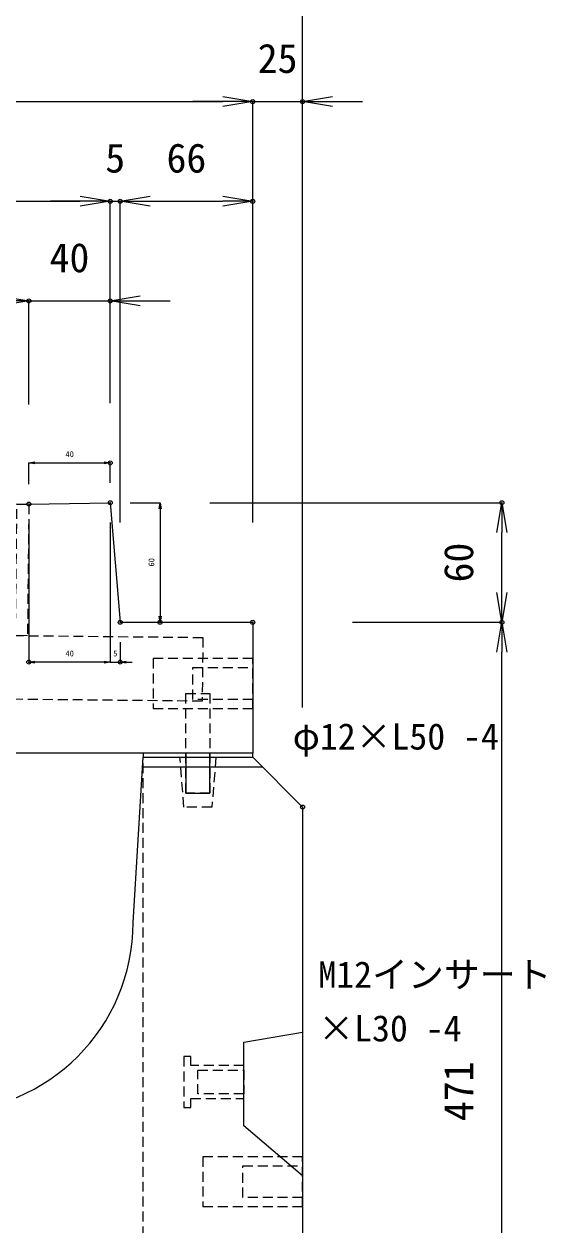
# Model space of a CAD drawing. Units: millimetres, scale not verified. Extents: x -1945 to 1945, y -1420 to 1420.
# Drawn here: x -1151 to -890, y -421 to 182 of the extents above; entities that cross this region are included whole.
import ezdxf
from ezdxf.enums import TextEntityAlignment as Align

# ---------------------------------------------------------------- set-up
doc = ezdxf.new("R2010")
doc.units = ezdxf.units.MM
doc.header["$LTSCALE"] = 10
doc.header["$PDMODE"] = 32
doc.header["$PDSIZE"] = 2
doc.linetypes.add('USER1', pattern=[0.75, 0.5, -0.25])
for name, color, linetype, lineweight in [('0-3_KIJUN', 7, 'USER1', 18), ('0-5_SUNPO_S10', 3, 'Continuous', 18), ('0-6_SUNPO_S2', 3, 'Continuous', 18), ('1-1__0-0_0', 7, 'Continuous', 18)]:
    doc.layers.add(name, color=color, linetype=linetype, lineweight=lineweight)
doc.layers.add('1-2__0-2_DEFPOINTS', color=7, linetype='Continuous')
doc.styles.add('ＭＳ ゴシック', font='')
doc.styles.get('ＭＳ ゴシック').set_extended_font_data('MS Gothic')

# ---------------------------------------------------------------- blocks, each defined once
blk = doc.blocks.new('M16_insert_dan')
at = {"layer": '0-3_KIJUN', "color": 3}
for points in [[(0, -12.5), (-50, -12.5), (-50, 12.5), (0, 12.5)], [(0, 8), (-30, 8), (-30, -8), (0, -8)]]:
    blk.add_lwpolyline(points, close=True, dxfattribs=at)
blk = doc.blocks.new('_OPEN')
at = {"layer": '1-1__0-0_0'}
blk.add_line((0, 0), (-1, 0), dxfattribs=at)
blk.add_lwpolyline([(-1, 0.1667), (0, 0), (-1, -0.1667)], dxfattribs=at)
blk = doc.blocks.new('_D3')
at = {"layer": '0-5_SUNPO_S10'}
for p, q in [((598.34, 1347.12), (598.34, 1463.11)), ((613.34, 1463.11), (781, 1463.11)), ((796, 1411.12), (796, 1463.11))]:
    blk.add_line(p, q, dxfattribs=at)
at = {"layer": '1-2__0-2_DEFPOINTS'}
for p in [(796, 1463.11), (796, 1361.12), (598.34, 1297.12)]:
    blk.add_point(p, dxfattribs=at)
at = {"layer": '0-5_SUNPO_S10', "xscale": 15, "yscale": 15, "rotation": 180}
blk.add_blockref('_OPEN', (598.34, 1463.11), dxfattribs=at)
at = {"layer": '0-5_SUNPO_S10', "xscale": 15, "yscale": 15}
blk.add_blockref('_OPEN', (796, 1463.11), dxfattribs=at)
at = {"layer": '0-5_SUNPO_S10', "color": 7, "style": 'ＭＳ ゴシック'}
blk.add_text('198', height=14.66, dxfattribs=at).set_placement((682.17, 1473.11), align=Align.BOTTOM_LEFT)
blk = doc.blocks.new('_D4')
at = {"layer": '0-5_SUNPO_S10'}
for p, q in [((781, 1463.11), (766, 1463.11)), ((796, 1411.12), (796, 1463.11)), ((796, 1463.11), (836.84, 1463.11)), ((836.84, 1411.85), (836.84, 1463.11)), ((851.84, 1463.11), (866.84, 1463.11))]:
    blk.add_line(p, q, dxfattribs=at)
at = {"layer": '1-2__0-2_DEFPOINTS'}
for p in [(836.84, 1463.11), (796, 1361.12), (836.84, 1361.85)]:
    blk.add_point(p, dxfattribs=at)
at = {"layer": '0-5_SUNPO_S10', "xscale": 15, "yscale": 15}
blk.add_blockref('_OPEN', (796, 1463.11), dxfattribs=at)
at = {"layer": '0-5_SUNPO_S10', "xscale": 15, "yscale": 15, "rotation": 180}
blk.add_blockref('_OPEN', (836.84, 1463.11), dxfattribs=at)
at = {"layer": '0-5_SUNPO_S10', "color": 7, "style": 'ＭＳ ゴシック'}
blk.add_text('40', height=14.66, dxfattribs=at).set_placement((806.42, 1473.11), align=Align.BOTTOM_LEFT)
blk = doc.blocks.new('_D5')
at = {"layer": '0-5_SUNPO_S10'}
for p, q in [((598.34, 1347.12), (598.34, 1513.11)), ((613.34, 1513.11), (821.84, 1513.11)), ((836.84, 1411.85), (836.84, 1513.11))]:
    blk.add_line(p, q, dxfattribs=at)
at = {"layer": '1-2__0-2_DEFPOINTS'}
for p in [(836.84, 1513.11), (836.84, 1361.85), (598.34, 1297.12)]:
    blk.add_point(p, dxfattribs=at)
at = {"layer": '0-5_SUNPO_S10', "xscale": 15, "yscale": 15, "rotation": 180}
blk.add_blockref('_OPEN', (598.34, 1513.11), dxfattribs=at)
at = {"layer": '0-5_SUNPO_S10', "xscale": 15, "yscale": 15}
blk.add_blockref('_OPEN', (836.84, 1513.11), dxfattribs=at)
at = {"layer": '0-5_SUNPO_S10', "color": 7, "style": 'ＭＳ ゴシック'}
blk.add_text('239', height=14.66, dxfattribs=at).set_placement((702.59, 1523.11), align=Align.BOTTOM_LEFT)
blk = doc.blocks.new('_D6')
at = {"layer": '0-5_SUNPO_S10'}
for p, q in [((821.84, 1513.11), (806.84, 1513.11)), ((836.84, 1411.85), (836.84, 1513.11)), ((836.84, 1513.11), (841.84, 1513.11)), ((841.84, 1351.85), (841.84, 1513.11)), ((856.84, 1513.11), (871.84, 1513.11))]:
    blk.add_line(p, q, dxfattribs=at)
at = {"layer": '1-2__0-2_DEFPOINTS'}
for p in [(841.84, 1513.11), (836.84, 1361.85), (841.84, 1301.85)]:
    blk.add_point(p, dxfattribs=at)
at = {"layer": '0-5_SUNPO_S10', "xscale": 15, "yscale": 15}
blk.add_blockref('_OPEN', (836.84, 1513.11), dxfattribs=at)
at = {"layer": '0-5_SUNPO_S10', "xscale": 15, "yscale": 15, "rotation": 180}
blk.add_blockref('_OPEN', (841.84, 1513.11), dxfattribs=at)
at = {"layer": '0-5_SUNPO_S10', "color": 7, "style": 'ＭＳ ゴシック'}
blk.add_text('5', height=14.66, dxfattribs=at).set_placement((834.34, 1523.11), align=Align.BOTTOM_LEFT)
blk = doc.blocks.new('_D7')
at = {"layer": '0-5_SUNPO_S10'}
for p, q in [((841.84, 1351.85), (841.84, 1513.11)), ((856.84, 1513.11), (893.34, 1513.11)), ((908.34, 1351.85), (908.34, 1513.11))]:
    blk.add_line(p, q, dxfattribs=at)
at = {"layer": '1-2__0-2_DEFPOINTS'}
for p in [(908.34, 1513.11), (841.84, 1301.85), (908.34, 1301.85)]:
    blk.add_point(p, dxfattribs=at)
at = {"layer": '0-5_SUNPO_S10', "xscale": 15, "yscale": 15, "rotation": 180}
blk.add_blockref('_OPEN', (841.84, 1513.11), dxfattribs=at)
at = {"layer": '0-5_SUNPO_S10', "xscale": 15, "yscale": 15}
blk.add_blockref('_OPEN', (908.34, 1513.11), dxfattribs=at)
at = {"layer": '0-5_SUNPO_S10', "color": 7, "style": 'ＭＳ ゴシック'}
blk.add_text('66', height=14.66, dxfattribs=at).set_placement((865.09, 1523.11), align=Align.BOTTOM_LEFT)
blk = doc.blocks.new('_D9')
at = {"layer": '0-5_SUNPO_S10'}
for p, q in [((598.34, 1347.12), (598.34, 1563.11)), ((613.34, 1563.11), (893.34, 1563.11)), ((908.34, 1351.85), (908.34, 1563.11))]:
    blk.add_line(p, q, dxfattribs=at)
at = {"layer": '1-2__0-2_DEFPOINTS'}
for p in [(908.34, 1563.11), (908.34, 1301.85), (598.34, 1297.12)]:
    blk.add_point(p, dxfattribs=at)
at = {"layer": '0-5_SUNPO_S10', "xscale": 15, "yscale": 15, "rotation": 180}
blk.add_blockref('_OPEN', (598.34, 1563.11), dxfattribs=at)
at = {"layer": '0-5_SUNPO_S10', "xscale": 15, "yscale": 15}
blk.add_blockref('_OPEN', (908.34, 1563.11), dxfattribs=at)
at = {"layer": '0-5_SUNPO_S10', "color": 7, "style": 'ＭＳ ゴシック'}
blk.add_text('310', height=14.66, dxfattribs=at).set_placement((738.34, 1573.11), align=Align.BOTTOM_LEFT)
blk = doc.blocks.new('_D10')
at = {"layer": '0-5_SUNPO_S10'}
for p, q in [((893.34, 1563.11), (878.34, 1563.11)), ((908.34, 1351.85), (908.34, 1563.11)), ((908.34, 1563.11), (933.34, 1563.11)), ((933.34, 1259.11), (933.34, 1563.11)), ((948.34, 1563.11), (963.34, 1563.11))]:
    blk.add_line(p, q, dxfattribs=at)
at = {"layer": '1-2__0-2_DEFPOINTS'}
for p in [(933.34, 1563.11), (908.34, 1301.85), (933.34, 1209.11)]:
    blk.add_point(p, dxfattribs=at)
at = {"layer": '0-5_SUNPO_S10', "xscale": 15, "yscale": 15}
blk.add_blockref('_OPEN', (908.34, 1563.11), dxfattribs=at)
at = {"layer": '0-5_SUNPO_S10', "xscale": 15, "yscale": 15, "rotation": 180}
blk.add_blockref('_OPEN', (933.34, 1563.11), dxfattribs=at)
at = {"layer": '0-5_SUNPO_S10', "color": 7, "style": 'ＭＳ ゴシック'}
blk.add_text('25', height=14.66, dxfattribs=at).set_placement((910.84, 1573.11), align=Align.BOTTOM_LEFT)
blk = doc.blocks.new('_D21')
at = {"layer": '0-5_SUNPO_S10'}
for p, q in [((958.34, 1301.85), (1033.34, 1301.85)), ((1033.34, 846.12), (1033.34, 1286.85)), ((963.34, 831.12), (1033.34, 831.12))]:
    blk.add_line(p, q, dxfattribs=at)
at = {"layer": '1-2__0-2_DEFPOINTS'}
for p in [(908.34, 1301.85), (1033.34, 1301.85), (913.34, 831.12)]:
    blk.add_point(p, dxfattribs=at)
at = {"layer": '0-5_SUNPO_S10', "xscale": 15, "yscale": 15}
for p, rotation in [((1033.34, 1301.85), 90), ((1033.34, 831.12), 270)]:
    blk.add_blockref('_OPEN', p, dxfattribs=dict(at, rotation=rotation))
at = {"layer": '0-5_SUNPO_S10', "color": 7, "style": 'ＭＳ ゴシック'}
blk.add_text('471', height=14.66, rotation=90, dxfattribs=at).set_placement((1023.34, 1051.48), align=Align.BOTTOM_LEFT)
blk = doc.blocks.new('_D22')
at = {"layer": '0-5_SUNPO_S10'}
for p, q in [((886.84, 1361.85), (1033.34, 1361.85)), ((1033.34, 1316.85), (1033.34, 1346.85)), ((958.34, 1301.85), (1033.34, 1301.85))]:
    blk.add_line(p, q, dxfattribs=at)
at = {"layer": '1-2__0-2_DEFPOINTS'}
for p in [(836.84, 1361.85), (1033.34, 1361.85), (908.34, 1301.85)]:
    blk.add_point(p, dxfattribs=at)
at = {"layer": '0-5_SUNPO_S10', "xscale": 15, "yscale": 15}
for p, rotation in [((1033.34, 1361.85), 90), ((1033.34, 1301.85), 270)]:
    blk.add_blockref('_OPEN', p, dxfattribs=dict(at, rotation=rotation))
at = {"layer": '0-5_SUNPO_S10', "color": 7, "style": 'ＭＳ ゴシック'}
blk.add_text('60', height=14.66, rotation=90, dxfattribs=at).set_placement((1023.34, 1321.85), align=Align.BOTTOM_LEFT)
blk = doc.blocks.new('_D38')
at = {"layer": '0-6_SUNPO_S2'}
for p, q in [((796, 1371.12), (796, 1381.85)), ((799, 1381.85), (833.84, 1381.85)), ((836.84, 1371.85), (836.84, 1381.85))]:
    blk.add_line(p, q, dxfattribs=at)
at = {"layer": '1-2__0-2_DEFPOINTS'}
for p in [(836.84, 1381.85), (796, 1361.12), (836.84, 1361.85)]:
    blk.add_point(p, dxfattribs=at)
at = {"layer": '0-6_SUNPO_S2', "xscale": 3, "yscale": 3, "rotation": 180}
blk.add_blockref('_OPEN', (796, 1381.85), dxfattribs=at)
at = {"layer": '0-6_SUNPO_S2', "xscale": 3, "yscale": 3}
blk.add_blockref('_OPEN', (836.84, 1381.85), dxfattribs=at)
at = {"layer": '0-6_SUNPO_S2', "color": 7, "style": 'ＭＳ ゴシック'}
blk.add_text('40', height=2.933, dxfattribs=at).set_placement((814.42, 1383.85), align=Align.BOTTOM_LEFT)
blk = doc.blocks.new('_D39')
at = {"layer": '0-6_SUNPO_S2'}
for p, q in [((846.84, 1361.85), (861.84, 1361.85)), ((861.84, 1358.85), (861.84, 1304.85)), ((851.84, 1301.85), (861.84, 1301.85))]:
    blk.add_line(p, q, dxfattribs=at)
at = {"layer": '1-2__0-2_DEFPOINTS'}
for p in [(836.84, 1361.85), (841.84, 1301.85), (861.84, 1301.85)]:
    blk.add_point(p, dxfattribs=at)
at = {"layer": '0-6_SUNPO_S2', "xscale": 3, "yscale": 3}
for p, rotation in [((861.84, 1361.85), 90), ((861.84, 1301.85), 270)]:
    blk.add_blockref('_OPEN', p, dxfattribs=dict(at, rotation=rotation))
at = {"layer": '0-6_SUNPO_S2', "color": 7, "style": 'ＭＳ ゴシック'}
blk.add_text('60', height=2.933, rotation=90, dxfattribs=at).set_placement((859.84, 1329.85), align=Align.BOTTOM_LEFT)
blk = doc.blocks.new('_D40')
at = {"layer": '0-6_SUNPO_S2'}
for p, q in [((836.84, 1351.85), (836.84, 1281.85)), ((841.84, 1291.85), (841.84, 1281.85)), ((833.84, 1281.85), (830.84, 1281.85)), ((836.84, 1281.85), (841.84, 1281.85)), ((844.84, 1281.85), (847.84, 1281.85))]:
    blk.add_line(p, q, dxfattribs=at)
at = {"layer": '1-2__0-2_DEFPOINTS'}
for p in [(836.84, 1361.85), (841.84, 1301.85), (841.84, 1281.85)]:
    blk.add_point(p, dxfattribs=at)
at = {"layer": '0-6_SUNPO_S2', "xscale": 3, "yscale": 3}
blk.add_blockref('_OPEN', (836.84, 1281.85), dxfattribs=at)
at = {"layer": '0-6_SUNPO_S2', "xscale": 3, "yscale": 3, "rotation": 180}
blk.add_blockref('_OPEN', (841.84, 1281.85), dxfattribs=at)
at = {"layer": '0-6_SUNPO_S2', "color": 7, "style": 'ＭＳ ゴシック'}
blk.add_text('5', height=2.93, dxfattribs=at).set_placement((838.34, 1283.85), align=Align.BOTTOM_LEFT)
blk = doc.blocks.new('_D41')
at = {"layer": '0-6_SUNPO_S2'}
for p, q in [((796, 1351.12), (796, 1281.85)), ((836.84, 1351.85), (836.84, 1281.85)), ((833.84, 1281.85), (799, 1281.85))]:
    blk.add_line(p, q, dxfattribs=at)
at = {"layer": '1-2__0-2_DEFPOINTS'}
for p in [(796, 1361.12), (836.84, 1361.85), (796, 1281.85)]:
    blk.add_point(p, dxfattribs=at)
at = {"layer": '0-6_SUNPO_S2', "xscale": 3, "yscale": 3, "rotation": 180}
blk.add_blockref('_OPEN', (796, 1281.85), dxfattribs=at)
at = {"layer": '0-6_SUNPO_S2', "xscale": 3, "yscale": 3}
blk.add_blockref('_OPEN', (836.84, 1281.85), dxfattribs=at)
at = {"layer": '0-6_SUNPO_S2', "color": 7, "style": 'ＭＳ ゴシック'}
blk.add_text('40', height=2.933, dxfattribs=at).set_placement((814.42, 1283.85), align=Align.BOTTOM_LEFT)
blk = doc.blocks.new('_D43')
at = {"layer": '0-5_SUNPO_S10'}
for p, q in [((573.34, 1259.11), (573.34, 1613.11)), ((588.34, 1613.11), (918.34, 1613.11)), ((933.34, 1259.11), (933.34, 1613.11))]:
    blk.add_line(p, q, dxfattribs=at)
at = {"layer": '1-2__0-2_DEFPOINTS'}
for p in [(933.34, 1613.11), (573.34, 1209.11), (933.34, 1209.11)]:
    blk.add_point(p, dxfattribs=at)
at = {"layer": '0-5_SUNPO_S10', "xscale": 15, "yscale": 15, "rotation": 180}
blk.add_blockref('_OPEN', (573.34, 1613.11), dxfattribs=at)
at = {"layer": '0-5_SUNPO_S10', "xscale": 15, "yscale": 15}
blk.add_blockref('_OPEN', (933.34, 1613.11), dxfattribs=at)
at = {"layer": '0-5_SUNPO_S10', "color": 7, "style": 'ＭＳ ゴシック'}
blk.add_text('360', height=14.66, dxfattribs=at).set_placement((738.34, 1623.11), align=Align.BOTTOM_LEFT)

msp = doc.modelspace()

# ---------------------------------------------------------------- linework, layer by layer
at = {"layer": '0-3_KIJUN', "linetype": 'Continuous'}
for p, q in [((-1096.66, -268.88), (-1091.66, -185.89)), ((-1031.66, -190.89), (-1091.96, -190.89))]:
    msp.add_line(p, q, dxfattribs=at)
at = {"layer": '0-3_KIJUN'}
for points in [[(-1155.61, -118.82), (-1155, -58.82), (-1149, -58.88), (-1149.67, -124.88), (-1346.66, -122.88), (-1345.99, -56.89), (-1339.99, -56.95), (-1340.6, -116.95)], [(-1321.66, -123.14), (-1061.67, -125.77), (-1062, -157.77), (-1321.99, -155.14)], [(-1070.16, -153.89), (-1058.16, -153.89), (-1058.16, -203.89), (-1070.16, -203.89)], [(-1073.16, -185.89), (-1055.16, -185.89), (-1057.16, -210.89), (-1071.16, -210.89)], [(-1041.16, -357.11), (-1041.16, -340.66), (-1067.66, -340.66), (-1067.66, -336.13), (-1071.16, -336.13), (-1071.16, -361.63), (-1067.66, -361.63), (-1067.66, -357.11)], [(-1041.16, -342.88), (-1041.16, -354.88), (-1064.16, -354.88), (-1064.16, -342.88)]]:
    msp.add_lwpolyline(points, close=True, dxfattribs=at)
at = {"layer": '0-3_KIJUN', "linetype": 'Continuous'}
for points in [[(-1346.66, -183.89), (-1346.66, -122.88), (-1345.99, -56.89), (-1149, -58.88), (-1108.16, -58.15), (-1103.16, -118.15), (-1036.66, -118.15), (-1036.66, -183.89)], [(-1091.66, -185.89), (-1036.66, -185.89), (-1036.66, -183.89), (-1091.66, -183.89)], [(-1058.16, -183.89), (-1070.16, -183.89), (-1070.16, -203.89), (-1058.16, -203.89)], [(-1041.16, -328.88), (-1011.66, -323.88), (-1011.66, -395.88), (-1041.16, -370.88)]]:
    msp.add_lwpolyline(points, close=True, dxfattribs=at)
msp.add_lwpolyline([(-1091.66, -185.89), (-1036.66, -185.89), (-1011.66, -210.89), (-1011.66, -568.88), (-1031.66, -588.88), (-1351.66, -588.88), (-1371.66, -568.88), (-1371.66, -210.89), (-1346.66, -185.89), (-1291.66, -185.89), (-1286.66, -268.88)], dxfattribs=at)
at = {"layer": '0-3_KIJUN'}
msp.add_lwpolyline([(-1291.66, -185.89), (-1291.66, -508.88), (-1091.66, -508.88), (-1091.66, -185.89)], dxfattribs=at)
at = {"layer": '0-3_KIJUN', "linetype": 'Continuous'}
msp.add_arc((-1191.66, -268.88), 95, 180, 360, dxfattribs=at)

# ---------------------------------------------------------------- block references
at = {"layer": '0-3_KIJUN', "xscale": -1, "rotation": 180}
for p in [(-1036.66, -148.89), (-1011.66, -398.88)]:
    msp.add_blockref('M16_insert_dan', p, dxfattribs=at)
at = {"layer": '0-5_SUNPO_S10'}
for name in ['_D43', '_D9', '_D10', '_D5', '_D6', '_D7', '_D3', '_D4', '_D22', '_D21']:
    msp.add_blockref(name, (-1945, -1420), dxfattribs=at)
at = {"layer": '0-6_SUNPO_S2'}
for name in ['_D38', '_D41', '_D40', '_D39']:
    msp.add_blockref(name, (-1945, -1420), dxfattribs=at)

# ---------------------------------------------------------------- texts
at = {"layer": '0-5_SUNPO_S10', "color": 7, "style": 'ＭＳ ゴシック'}
for s, p in [('φ12×L50 -4', (-1016.62, -186)), ('M12インサート', (-1003.74, -305.46)), ('M12インサート', (-1003.74, -305.46)), ('×L30 -4', (-1003.74, -332.46))]:
    msp.add_text(s, height=13.2, dxfattribs=at).set_placement(p, align=Align.BOTTOM_LEFT)

doc.saveas('drawing.dxf')
